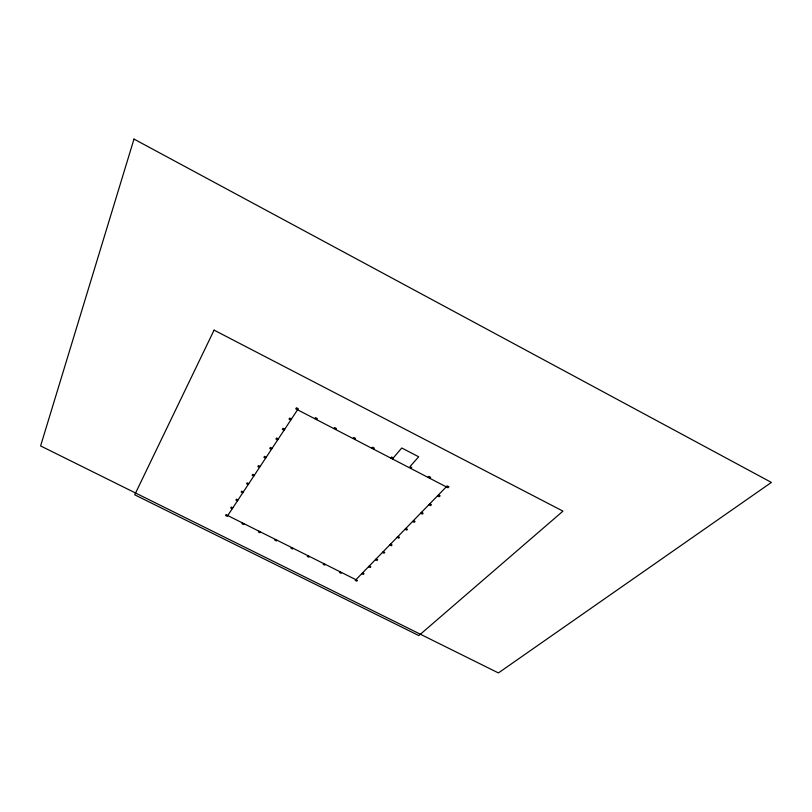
<?xml version="1.0" encoding="UTF-8"?>
<svg xmlns="http://www.w3.org/2000/svg" width="812" height="812" viewBox="0 0 812 812"><rect width="100%" height="100%" fill="white"/><g stroke="black" fill="none" stroke-linecap="round" stroke-linejoin="round"><path stroke-width="1.22" d="M242.514 522.948L241.976 523.72L243.519 524.491L244.057 523.72M314.731 418.687L315.462 417.622L317.259 418.545L316.518 419.611M258.967 531.18L258.409 531.941L259.942 532.702L260.5 531.951M333.854 428.594L334.615 427.548L336.401 428.472L335.63 429.518M275.42 539.412L274.852 540.163L276.374 540.924L276.953 540.183M352.976 438.5L353.768 437.465L355.544 438.389L354.753 439.424M291.599 547.511L291 548.242L292.523 549.003L293.122 548.273M371.754 448.234L372.566 447.209L374.342 448.133L373.52 449.148M307.91 555.672L307.291 556.393L308.804 557.154L309.423 556.423M390.663 458.029L391.516 457.034L393.272 457.948M392.429 458.942L401.747 447.991L418.687 456.791L409.979 466.606L411.735 467.509L410.862 468.494M323.815 563.629L323.186 564.34L324.688 565.091L325.328 564.381M340.106 571.78L339.457 572.48L340.959 573.231L341.619 572.531M427.985 477.365L428.878 476.4L430.624 477.304L429.721 478.268M232.811 507.865L231.247 507.084L230.72 507.886L232.283 508.667M362.507 572.927L364.03 573.688L363.34 574.388L361.827 573.637M243.306 491.96L241.702 491.158L241.154 492.001L242.747 492.813M376.129 558.94L377.681 559.722L376.951 560.463L375.398 559.681M238.028 499.959L236.444 499.167L235.906 499.989L237.49 500.791M369.277 565.974L370.81 566.746L370.11 567.466L368.577 566.695M248.766 483.698L247.142 482.876L246.574 483.749L248.198 484.561M383.203 551.673L384.766 552.464L384.025 553.226L382.452 552.434M260.134 466.474L258.47 465.621L257.871 466.535L259.535 467.387M397.921 536.539L399.534 537.361L398.753 538.163L397.139 537.341M254.389 475.172L252.745 474.34L252.156 475.233L253.801 476.065M390.481 544.182L392.074 544.994L391.313 545.776L389.719 544.964M266.224 457.237L264.539 456.374L263.92 457.318L265.605 458.181M405.807 528.439L407.441 529.272L406.629 530.094L405.005 529.262M272.101 448.336L270.386 447.463L269.757 448.437L271.462 449.31M413.409 520.634L415.054 521.477L414.232 522.319L412.587 521.477M284.748 429.183L282.992 428.279L282.322 429.294L284.068 430.198M429.761 503.836L431.446 504.699L430.573 505.602L428.888 504.729M278.323 438.916L276.587 438.023L275.938 439.018L277.663 439.911M421.458 512.362L423.123 513.225L422.27 514.097L420.606 513.235M291.457 419.012L289.671 418.089L288.981 419.144L290.757 420.068M438.429 494.924L440.145 495.817L439.241 496.731L437.526 495.848M133.99 139.075L40.6 445.93L498.406 672.925L771.4 482.419L133.99 139.075M214.084 330.129L134.711 494.802L418.84 635.583L562.97 511.134L214.084 330.129M226.193 514.788L225.675 515.569L227.228 516.341L298.258 408.7L296.451 407.766L295.741 408.852L448.021 487.748L448.945 486.804L447.209 485.901L355.25 580.387L356.752 581.128L357.422 580.448L226.193 514.788"/></g></svg>
